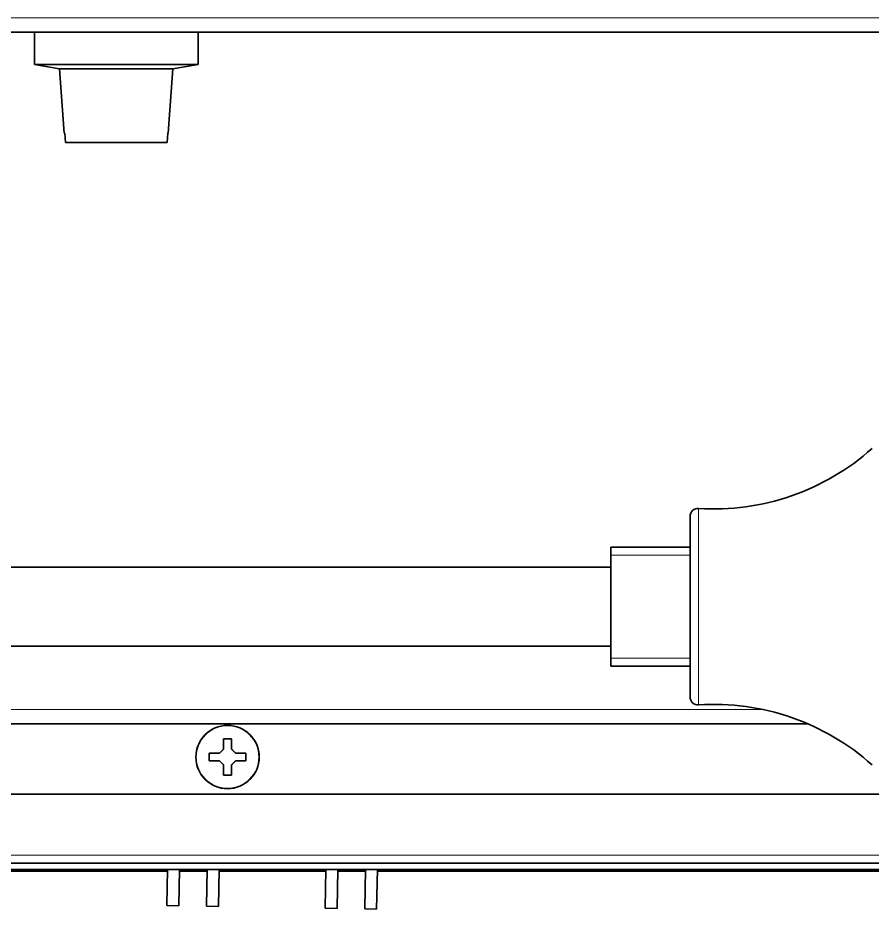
# Model space of a CAD drawing. Header units: millimetres. Extents: x -1803 to 2559, y -1143 to 2136.
# Drawn here: x -1559.4 to -1451.4, y 35.2 to 147.8 of the extents above; entities that cross this region are included whole.
import ezdxf

# ---------------------------------------------------------------- set-up
doc = ezdxf.new("R2010")
doc.units = ezdxf.units.MM

msp = doc.modelspace()

# ---------------------------------------------------------------- linework, layer by layer
at = {"linetype": 'Continuous', "lineweight": 13}
for p, q in [((-1579.55, 147.8), (-1123.35, 147.8)), ((-1473.38, 60.99), (-1473.38, 85.82)), ((-1474.45, 79.9), (-1484.45, 79.9)), ((-1474.45, 66.9), (-1484.45, 66.9)), ((-1465.25, 60.4), (-1779.55, 60.4)), ((-1076.47, 42), (-1777.42, 42))]:
    msp.add_line(p, q, dxfattribs=at)
at = {"linetype": 'Continuous', "lineweight": 35}
for p, q in [((-1579.55, 146), (-1123.35, 146)), ((-1557.28, 146), (-1557.28, 141.9)), ((-1536.62, 141.9), (-1536.62, 146)), ((-1557.28, 141.9), (-1554.1, 141.34)), ((-1546.95, 141.9), (-1557.28, 141.9)), ((-1554.1, 141.34), (-1553.53, 133.21)), ((-1539.8, 141.34), (-1554.1, 141.34)), ((-1536.62, 141.9), (-1546.95, 141.9)), ((-1540.37, 133.21), (-1539.8, 141.34)), ((-1539.8, 141.34), (-1536.62, 141.9)), ((-1553.45, 133.21), (-1553.53, 133.21)), ((-1553.37, 132.05), (-1553.45, 133.21)), ((-1540.44, 133.21), (-1540.52, 132.05)), ((-1540.37, 133.21), (-1540.44, 133.21)), ((-1553.37, 132.05), (-1540.52, 132.05)), ((-1474.45, 61.99), (-1474.45, 84.82)), ((-1484.45, 79.9), (-1484.45, 80.9)), ((-1474.45, 80.9), (-1484.45, 80.9)), ((-1484.45, 66.9), (-1484.45, 79.9)), ((-1484.45, 78.4), (-1594.45, 78.4)), ((-1594.45, 68.4), (-1484.45, 68.4)), ((-1484.45, 65.9), (-1484.45, 66.9)), ((-1474.45, 65.9), (-1484.45, 65.9)), ((-1780.55, 58.6), (-1459.58, 58.6)), ((-1535.19, 54.4), (-1535.19, 54.9)), ((-1535.19, 53.9), (-1535.19, 54.4)), ((-1530.59, 54.9), (-1530.59, 54.4)), ((-1530.59, 54.4), (-1530.59, 53.9)), ((-1598.95, 49.7), (-1254.95, 49.7)), ((-1056.95, 41), (-1796.95, 41)), ((-1056.95, 40.2), (-1796.95, 40.2)), ((-1779.54, 40), (-1540.46, 40)), ((-1540.46, 40.2), (-1540.54, 35.63)), ((-1539.04, 35.6), (-1538.96, 40.2)), ((-1538.96, 40), (-1535.47, 40)), ((-1535.46, 40.2), (-1535.54, 35.54)), ((-1534.04, 35.52), (-1533.96, 40.2)), ((-1533.96, 40), (-1520.46, 40)), ((-1520.46, 40.2), (-1520.55, 35.29)), ((-1519.05, 35.26), (-1518.96, 40.2)), ((-1518.96, 40), (-1515.46, 40)), ((-1515.46, 40.2), (-1515.55, 35.2)), ((-1514.05, 35.18), (-1513.96, 40.2)), ((-1513.96, 40), (-1074.35, 40)), ((-1540.54, 35.63), (-1539.04, 35.6)), ((-1535.54, 35.54), (-1534.04, 35.52)), ((-1520.55, 35.29), (-1519.05, 35.26)), ((-1515.55, 35.2), (-1514.05, 35.18))]:
    msp.add_line(p, q, dxfattribs=at)
msp.add_circle((-1532.89, 54.4), 4, dxfattribs=at)
at = {"linetype": 'Continuous', "lineweight": 13}
msp.add_circle((-1532.89, 54.4), 3.95, dxfattribs=at)
at = {"linetype": 'Continuous', "lineweight": 35}
for centre, radius, start, end in [((-1471.46, 115.75), 30, 266.3215, 311.8388), ((-1473.45, 84.82), 1, 86.3215, 180), ((-1473.45, 61.99), 1, 180, 273.6785), ((-1471.46, 31.05), 30, 48.1612, 93.6785)]:
    msp.add_arc(centre, radius, start, end, dxfattribs=at)
for points in [[(-1533.39, 55.4), (-1533.39, 55.46), (-1533.39, 55.57), (-1533.39, 55.73), (-1533.39, 55.89), (-1533.39, 56.04), (-1533.39, 56.19), (-1533.39, 56.35), (-1533.39, 56.52), (-1533.39, 56.64), (-1533.39, 56.7)], [(-1533.39, 56.7), (-1533.22, 56.7), (-1532.89, 56.7), (-1532.55, 56.7), (-1532.39, 56.7)], [(-1533.89, 54.9), (-1533.86, 54.93), (-1533.82, 54.97), (-1533.74, 55.05), (-1533.67, 55.12), (-1533.6, 55.19), (-1533.53, 55.26), (-1533.46, 55.33), (-1533.41, 55.38), (-1533.39, 55.4)], [(-1532.39, 55.4), (-1532.36, 55.38), (-1532.31, 55.33), (-1532.24, 55.25), (-1532.16, 55.18), (-1532.09, 55.11), (-1532.02, 55.04), (-1531.96, 54.97), (-1531.91, 54.93), (-1531.89, 54.9)], [(-1531.89, 54.9), (-1531.83, 54.9), (-1531.72, 54.9), (-1531.56, 54.9), (-1531.4, 54.9), (-1531.25, 54.9), (-1531.1, 54.9), (-1530.94, 54.9), (-1530.77, 54.9), (-1530.65, 54.9), (-1530.59, 54.9)], [(-1533.89, 53.9), (-1533.94, 53.9), (-1534.05, 53.9), (-1534.21, 53.9), (-1534.37, 53.9), (-1534.53, 53.9), (-1534.68, 53.9), (-1534.83, 53.9), (-1535, 53.9), (-1535.12, 53.9), (-1535.19, 53.9)], [(-1533.39, 53.4), (-1533.41, 53.43), (-1533.46, 53.48), (-1533.54, 53.55), (-1533.61, 53.63), (-1533.68, 53.7), (-1533.75, 53.77), (-1533.82, 53.83), (-1533.86, 53.88), (-1533.89, 53.9)], [(-1531.89, 53.9), (-1531.91, 53.88), (-1531.96, 53.83), (-1532.03, 53.76), (-1532.1, 53.69), (-1532.17, 53.62), (-1532.24, 53.55), (-1532.32, 53.47), (-1532.36, 53.43), (-1532.39, 53.4)], [(-1532.39, 53.4), (-1532.39, 53.35), (-1532.39, 53.24), (-1532.39, 53.08), (-1532.39, 52.92), (-1532.39, 52.76), (-1532.39, 52.61), (-1532.39, 52.46), (-1532.39, 52.29), (-1532.39, 52.17), (-1532.39, 52.1)], [(-1532.39, 52.1), (-1532.55, 52.1), (-1532.89, 52.1), (-1533.22, 52.1), (-1533.39, 52.1)]]:
    msp.add_open_spline(points, degree=3, dxfattribs=at)
for points in [[(-1532.39, 56.7), (-1532.39, 56.5), (-1532.39, 56.29), (-1532.39, 55.97), (-1532.39, 55.86), (-1532.39, 55.63), (-1532.39, 55.52), (-1532.39, 55.4)], [(-1535.19, 54.9), (-1534.98, 54.9), (-1534.77, 54.9), (-1534.45, 54.9), (-1534.34, 54.9), (-1534.12, 54.9), (-1534, 54.9), (-1533.89, 54.9)], [(-1533.39, 52.1), (-1533.39, 52.31), (-1533.39, 52.52), (-1533.39, 52.84), (-1533.39, 52.95), (-1533.39, 53.17), (-1533.39, 53.29), (-1533.39, 53.4)], [(-1530.59, 53.9), (-1530.79, 53.9), (-1531, 53.9), (-1531.32, 53.9), (-1531.43, 53.9), (-1531.66, 53.9), (-1531.77, 53.9), (-1531.89, 53.9)]]:
    msp.add_open_spline(points, degree=3, knots=[0, 0, 0, 0, 0.5, 0.5, 0.75, 0.75, 1, 1, 1, 1], dxfattribs=at)

doc.saveas('drawing.dxf')
